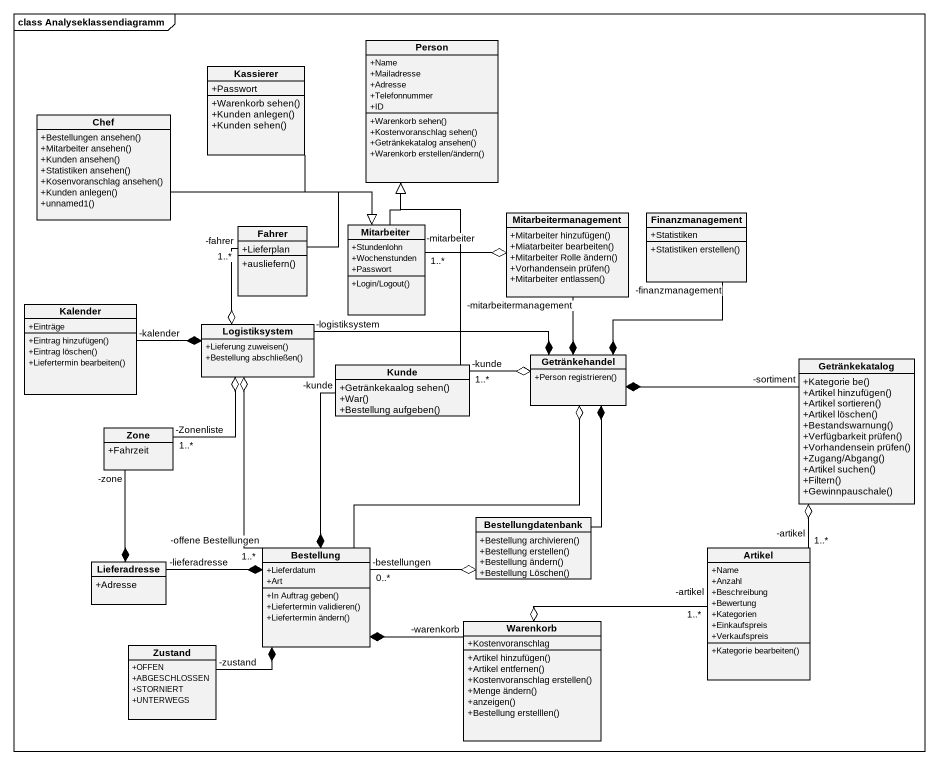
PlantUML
@startuml
mainframe class Analyseklassendiagramm
hide circle
hide empty members
skinparam classAttributeIconSize 0
class "Person" as Person_ {
  +Name
  +Mailadresse
  +Adresse
  +Telefonnummer
  +ID
  +Warenkorb sehen()
  +Kostenvoranschlag sehen()
  +Getränkekatalog ansehen()
  +Warenkorb erstellen/ändern()
}
class Kassierer {
  +Passwort
  +Warenkorb sehen()
  +Kunden anlegen()
  +Kunden sehen()
}
class Chef {
  +Bestellungen ansehen()
  +Mitarbeiter ansehen()
  +Kunden ansehen()
  +Statistiken ansehen()
  +Kosenvoranschlag ansehen()
  +Kunden anlegen()
  +unnamed1()
}
class Fahrer {
  +Lieferplan
  +ausliefern()
}
class Mitarbeiter {
  +Stundenlohn
  +Wochenstunden
  +Passwort
  +Login/Logout()
}
class Mitarbeitermanagement {
  +Mitarbeiter hinzufügen()
  +Miatarbeiter bearbeiten()
  +Mitarbeiter Rolle ändern()
  +Vorhandensein prüfen()
  +Mitarbeiter entlassen()
}
class Finanzmanagement {
  +Statistiken
  +Statistiken erstellen()
}
class Kalender {
  +Einträge
  +Eintrag hinzufügen()
  +Eintrag löschen()
  +Liefertermin bearbeiten()
}
class Logistiksystem {
  +Lieferung zuweisen()
  +Bestellung abschließen()
}
class Kunde {
  +Getränkekaalog sehen()
  +War()
  +Bestellung aufgeben()
}
class Getränkehandel {
  +Person registrieren()
}
class Getränkekatalog {
  +Kategorie be()
  +Artikel hinzufügen()
  +Artikel sortieren()
  +Artikel löschen()
  +Bestandswarnung()
  +Verfügbarkeit prüfen()
  +Vorhandensein prüfen()
  +Zugang/Abgang()
  +Artikel suchen()
  +Filtern()
  +Gewinnpauschale()
}
class Zone {
  +Fahrzeit
}
class Bestellungdatenbank {
  +Bestellung archivieren()
  +Bestellung erstellen()
  +Bestellung ändern()
  +Bestellung Löschen()
}
class Lieferadresse {
  +Adresse
}
class Bestellung {
  +Lieferdatum
  +Art
  +In Auftrag geben()
  +Liefertermin validieren()
  +Liefertermin ändern()
}
class Artikel {
  +Name
  +Anzahl
  +Beschreibung
  +Bewertung
  +Kategorien
  +Einkaufspreis
  +Verkaufspreis
  +Kategorie bearbeiten()
}
class Warenkorb {
  +Kostenvoranschlag
  +Artikel hinzufügen()
  +Artikel entfernen()
  +Kostenvoranschlag erstellen()
  +Menge ändern()
  +anzeigen()
  +Bestellung erstelllen()
}
class Zustand {
  +OFFEN
  +ABGESCHLOSSEN
  +STORNIERT
  +UNTERWEGS
}
Kassierer --|> Mitarbeiter
Chef -right-|> Mitarbeiter
Fahrer -right-|> Mitarbeiter
Mitarbeiter -up-|> Person_
Mitarbeitermanagement o-left- "1..*\n-mitarbeiter" Mitarbeiter
Logistiksystem o-up- "1..*\n-fahrer" Fahrer
Logistiksystem *-left- "-kalender" Kalender
Logistiksystem o-- "1..*\n-Zonenliste" Zone
Logistiksystem o-- "1..*\n-offene Bestellungen" Bestellung
Kunde -up-|> Person_
Getränkehandel *-up- "-mitarbeitermanagement" Mitarbeitermanagement
Getränkehandel *-up- "-finanzmanagement" Finanzmanagement
Getränkehandel *-left- "-logistiksystem" Logistiksystem
Getränkehandel o-left- "-kunde\n1..*" Kunde
Getränkehandel *-right- "-sortiment" Getränkekatalog
Getränkehandel *-- Bestellungdatenbank
Getränkehandel o-- Bestellung
Getränkekatalog o-- "1..*\n-artikel" Artikel
Bestellungdatenbank o-left- "0..*\n-bestellungen" Bestellung
Lieferadresse *-up- "-zone" Zone
Bestellung *-up- "-kunde" Kunde
Bestellung *-left- "-lieferadresse" Lieferadresse
Bestellung *-right- "-warenkorb" Warenkorb
Bestellung *-left- "-zustand" Zustand
Warenkorb o-right- "1..*\n-artikel" Artikel
@enduml
